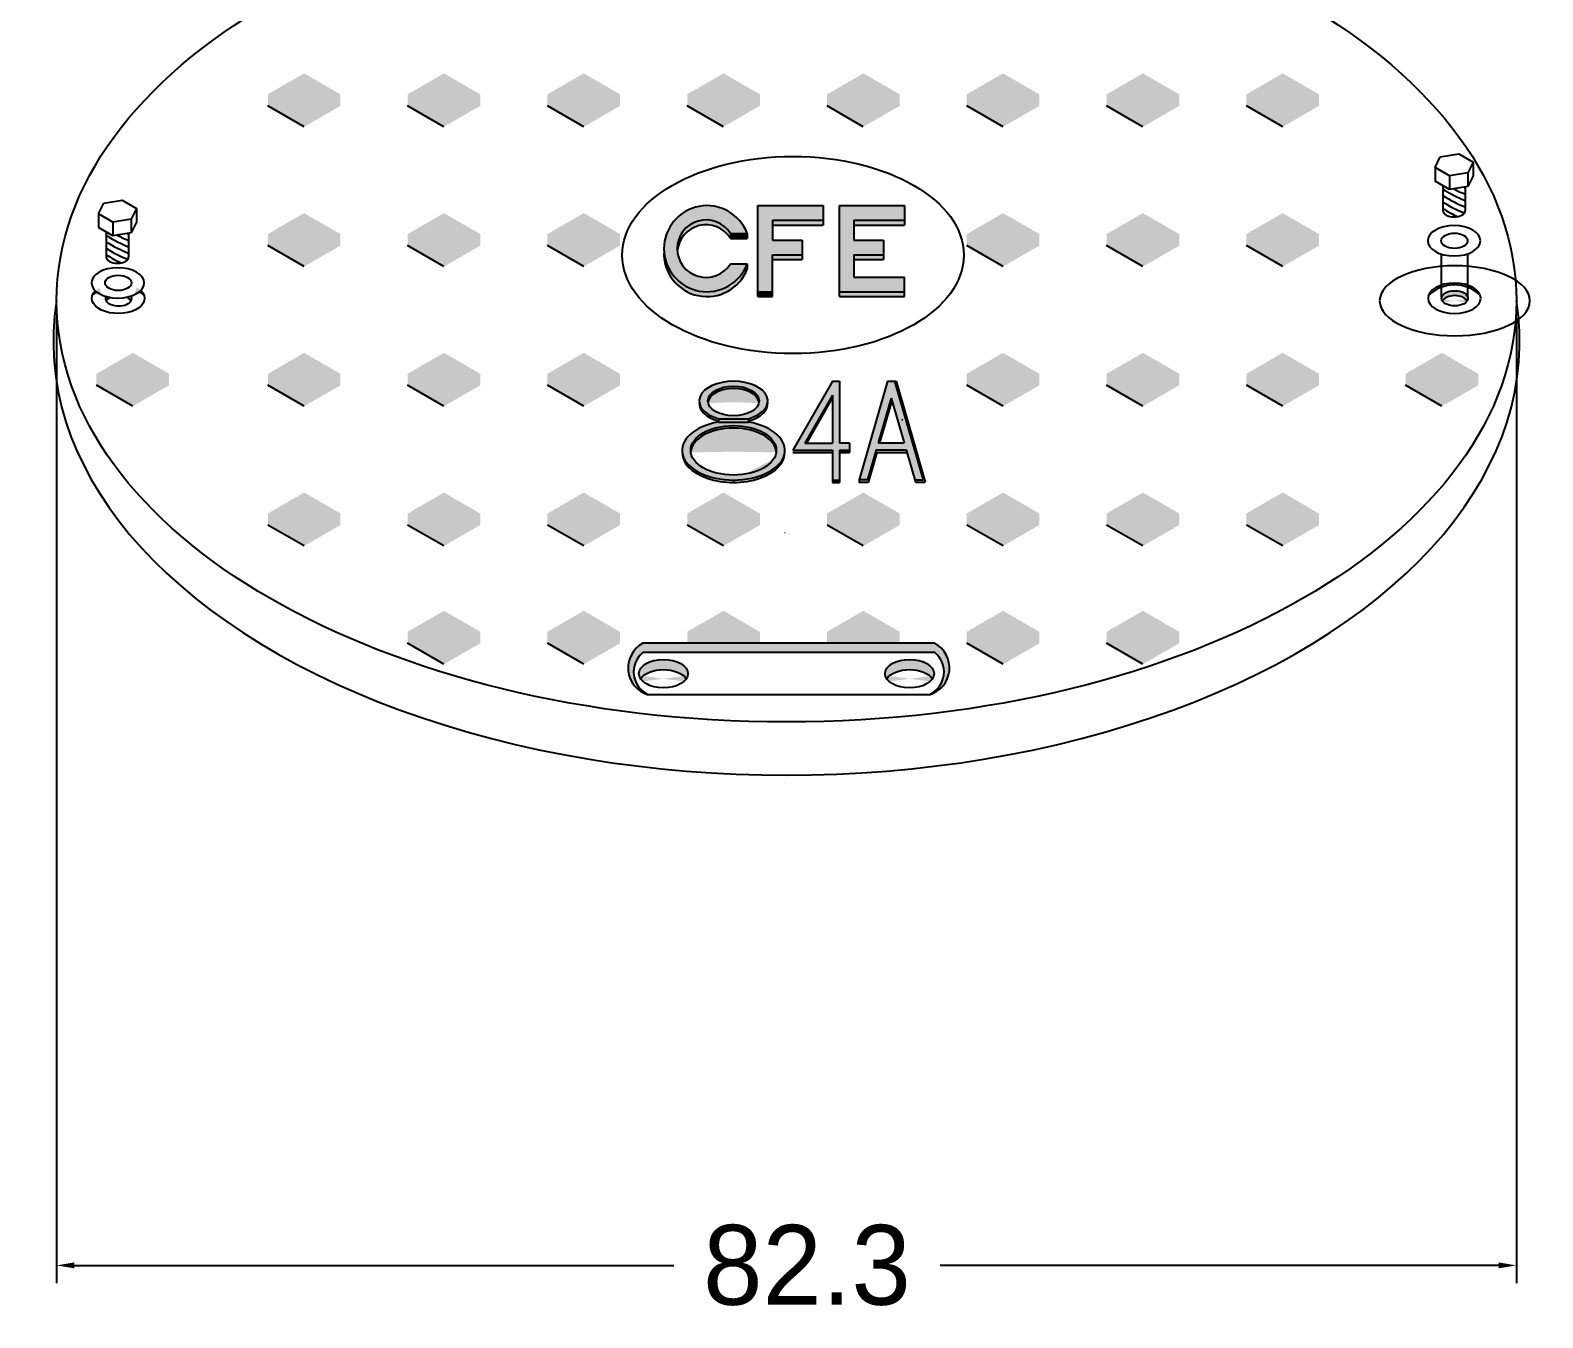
# Model space of a CAD drawing. Header units: centimetres. Extents: x 899 to 15869, y -2964 to 7534.
# Drawn here: x 13670 to 13840.5, y 5738.3 to 5883.6 of the extents above; entities that cross this region are included whole.
import ezdxf

# ---------------------------------------------------------------- set-up
doc = ezdxf.new("R2010")
doc.units = ezdxf.units.CM
doc.header["$LTSCALE"] = 10
doc.header["$MEASUREMENT"] = 0
doc.layers.get('0').update_dxf_attribs({"linetype": 'CONTINUOUS'})
doc.layers.get('DEFPOINTS').update_dxf_attribs({"color": 2, "linetype": 'CONTINUOUS'})
for name, color, linetype in [('DIM', 7, 'CONTINUOUS'), ('HERRAJE', 13, 'CONTINUOUS'), ('TAPA', 120, 'CONTINUOUS')]:
    doc.layers.add(name, color=color, linetype=linetype)
doc.styles.get("Standard").update_dxf_attribs({"font": ''})
doc.styles.get('Standard').set_extended_font_data('Zurich Ex BT')
doc.dimstyles.get("Standard").update_dxf_attribs({"dimtxt": 9, "dimasz": 2, "dimexe": 2, "dimexo": 2, "dimgap": 0.09, "dimtad": 0, "dimtih": 1, "dimtoh": 1, "dimzin": 0, "dimdsep": 46, "dimtxsty": 'Standard', "dimcen": 0.09, "dimadec": 0, "dimazin": 0, "dimtfac": 1, "dimtofl": 0, "dimtmove": 0, "dimatfit": 3, "dimfxl": 0, "dimtolj": 1, "dimtzin": 0, "dimarcsym": 0})

# ---------------------------------------------------------------- blocks, each defined once
blk = doc.blocks.new('*D94')
at = {"layer": 'DEFPOINTS', "color": 0}
for p in [(13672.94506644744, 5853.030921263333), (13837.54506644744, 5853.030921263333), (13837.54506644744, 5744.205010548195)]:
    blk.add_point(p, dxfattribs=at)
at = {"layer": 'DIM', "color": 0, "lineweight": -2}
for p, q in [((13672.94506644744, 5851.030921263333), (13672.94506644744, 5742.205010548195)), ((13837.54506644744, 5851.030921263333), (13837.54506644744, 5742.205010548195)), ((13674.94506644744, 5744.205010548195), (13742.53195036705, 5744.205010548195)), ((13835.54506644744, 5744.205010548195), (13772.57974697722, 5744.205010548195))]:
    blk.add_line(p, q, dxfattribs=at)
at = {"layer": 'DIM', "color": 0}
for points in [[(13674.94506644744, 5744.538343881528), (13674.94506644744, 5743.871677214862), (13672.94506644744, 5744.205010548195)], [(13835.54506644744, 5744.538343881528), (13835.54506644744, 5743.871677214862), (13837.54506644744, 5744.205010548195)]]:
    blk.add_solid(points, dxfattribs=at)
at = {"layer": 'DIM', "color": 0, "insert": (13757.55584867214, 5744.205010548195), "char_height": 9, "attachment_point": 5}
blk.add_mtext('\\A1;82.3', dxfattribs=at)

msp = doc.modelspace()

# ---------------------------------------------------------------- hatches: boundary and pattern name
for color, points in [(254, [(13681.52461361574, 5847.159757365447), (13677.42926610753, 5844.795307379158), (13681.52461361574, 5842.430857392867), (13685.61996112395, 5844.795307379158)]), (254, [(13829.1467197555, 5847.159757365447), (13825.05137224728, 5844.795307379158), (13829.1467197555, 5842.430857392867), (13833.2420672637, 5844.795307379158)]), (251, [(13685.61996112395, 5843.496473189371), (13685.61996112395, 5844.795307379158), (13681.52461361574, 5842.430857392867), (13677.42926610753, 5844.795307379158), (13677.42926610753, 5843.496473189371), (13681.52461361574, 5841.132023203081)]), (251, [(13833.2420672637, 5843.496473189371), (13833.2420672637, 5844.795307379158), (13829.1467197555, 5842.430857392867), (13825.05137224728, 5844.795307379158), (13825.05137224728, 5843.496473189371), (13829.1467197555, 5841.132023203081)])]:
    msp.add_hatch(color=color).paths.add_polyline_path(points)
at = {"layer": 'HERRAJE'}
h = msp.add_hatch(color=256, dxfattribs=at)
edge = h.paths.add_edge_path()
edge.add_ellipse((13679.84451378657, 5855.049023783818), major_axis=(2.974698795180723, 0), ratio=0.5761924189114402, start_angle=211.2749822604524, end_angle=215.9546813826584, ccw=False)
edge.add_ellipse((13679.88699505518, 5853.310999834252), major_axis=(2.974698795180723, 0), ratio=0.5761924189114402, start_angle=-209.661243694615, end_angle=-191.8852201200423)
edge.add_arc((13679.88699505519, 5850.593361509578), 4.231114054015647, 125.39070841138701, 133.4705282560211, ccw=False)
edge = h.paths.add_edge_path()
edge.add_ellipse((13679.88699505518, 5853.310999834252), major_axis=(2.974698795180723, 0), ratio=0.5761924189114402, start_angle=11.88522012015077, end_angle=31.27498226044422)
edge.add_ellipse((13679.84451378657, 5855.049023783818), major_axis=(2.974698795180723, 0), ratio=0.5761924189114402, start_angle=325.3554482206719, end_angle=330.338756305376, ccw=False)
edge.add_arc((13679.88699505518, 5850.593361509572), 4.231114054015483, 46.52947174416403, 55.36420030617029, ccw=False)
edge = h.paths.add_edge_path()
edge.add_ellipse((13830.60410259202, 5852.750842692414), major_axis=(-1.487349397590361, 0), ratio=0.5773502691896345, start_angle=199.0357227933354, end_angle=340.96427720666463, ccw=False)
edge.add_ellipse((13830.60410259202, 5853.310999834252), major_axis=(-1.487349397590361, 0), ratio=0.5773502691896345, start_angle=160.964277206664, end_angle=379.035722793336)
edge = h.paths.add_edge_path()
edge.add_line((13829.11675319443, 5854.569220907199), (13829.11675319443, 5854.808431228956))
edge.add_ellipse((13830.56411914277, 5853.310999834252), major_axis=(2.974698795180723, 0), ratio=0.5761924189114402, start_angle=119.1146529040448, end_angle=168.1147798798491)
edge.add_arc((13830.56411914277, 5850.593361509571), 4.231114054015589, 110.003454448365, 133.4705282558354, ccw=False)
edge = h.paths.add_edge_path()
edge.add_line((13832.09145198961, 5854.539192285596), (13832.09145198961, 5854.781824779351))
edge.add_ellipse((13830.56411914277, 5853.310999834252), major_axis=(2.974698795180723, 0), ratio=0.5761924189114402, start_angle=59.10668218790732, end_angle=119.1146529040448)
edge.add_line((13829.11675319443, 5854.808431228956), (13829.11675319443, 5854.569220907199))
edge.add_arc((13830.56411914277, 5850.593361509571), 4.231114054015588, 68.83982013977487, 110.00345444836461, ccw=False)
edge = h.paths.add_edge_path()
edge.add_ellipse((13830.56411914277, 5853.310999834252), major_axis=(2.974698795180723, 0), ratio=0.5761924189114402, start_angle=11.88522012015301, end_angle=59.10668218790732)
edge.add_line((13832.09145198961, 5854.781824779351), (13832.09145198961, 5854.539192285596))
edge.add_arc((13830.56411914277, 5850.593361509571), 4.231114054015589, 46.52947174416681, 68.83982013977612, ccw=False)
h = msp.add_hatch(color=256, dxfattribs=at)
edge = h.paths.add_edge_path()
edge.add_ellipse((13679.84451378657, 5855.049023783818), major_axis=(2.974698795180723, 0), ratio=0.5761924189114402, start_angle=242.83016333232268, end_angle=252.9813157308742, ccw=False)
edge.add_ellipse((13679.92697850444, 5853.310999834252), major_axis=(-1.487349397590361, 0), ratio=0.5773502691896345, start_angle=345.6277144453584, end_angle=379.035722793339)
edge.add_ellipse((13679.92697850444, 5852.750842692414), major_axis=(-1.487349397590361, 0), ratio=0.5773502691896345, start_angle=309.85233253717655, end_angle=340.96427720666463, ccw=False)
edge = h.paths.add_edge_path()
edge.add_ellipse((13679.92697850444, 5853.310999834252), major_axis=(-1.487349397590361, 0), ratio=0.5773502691896345, start_angle=520.9642772066559, end_angle=557.4997252862372)
edge.add_ellipse((13679.84451378657, 5855.049023783818), major_axis=(2.974698795180723, 0), ratio=0.5761924189114402, start_angle=289.3903306923233, end_angle=300.3035578141799, ccw=False)
edge.add_ellipse((13679.92697850444, 5852.750842692414), major_axis=(-1.487349397590361, 0), ratio=0.5773502691896345, start_angle=199.0357227933354, end_angle=232.5145590086448, ccw=False)
h = msp.add_hatch(color=256, dxfattribs=at)
h.paths.add_polyline_path([(13771.95819951532, 5813.343464863212, -0.5593674326243051), (13771.35729975269, 5808.592557793617, 0.6744790471970606), (13771.95819951532, 5814.388354831141), (13739.05124719055, 5814.388354831141, 0.674479047197585), (13739.65214695318, 5808.592557793616, -0.5593674326247162), (13739.05124719055, 5813.343464863212)])
edge = h.paths.add_edge_path(flags=17)
edge.add_ellipse((13741.3631387366, 5809.817849929623), major_axis=(2.769059356796541, -6.782239355899825e-16), ratio=0.5773502691897137, start_angle=21.122008512408172, end_angle=158.8779914875918, ccw=False)
edge.add_ellipse((13741.3631387366, 5810.970061852806), major_axis=(2.769059356796541, -6.782239355899825e-16), ratio=0.5773502691897137, start_angle=338.8779914872894, end_angle=561.1220085127106)
edge = h.paths.add_edge_path(flags=17)
edge.add_ellipse((13769.12699415828, 5809.817849929623), major_axis=(2.769059356796541, -6.782239355899825e-16), ratio=0.5773502691897137, start_angle=21.122008512408172, end_angle=158.8779914875918, ccw=False)
edge.add_ellipse((13769.12699415828, 5810.970061852806), major_axis=(2.769059356796541, -6.782239355899825e-16), ratio=0.5773502691897137, start_angle=338.8779914872894, end_angle=561.1220085127106)
at = {"layer": 'TAPA'}
for color, points in [(254, [(13700.85557365015, 5878.685757182642), (13696.76022614194, 5876.321307196353), (13700.85557365015, 5873.956857210062), (13704.95092115836, 5876.321307196353)]), (254, [(13716.61857355875, 5878.685757182642), (13712.52322605054, 5876.321307196353), (13716.61857355874, 5873.956857210062), (13720.71392106696, 5876.321307196353)]), (254, [(13732.38157346735, 5878.685757182642), (13728.28622595914, 5876.321307196353), (13732.38157346735, 5873.956857210062), (13736.47692097556, 5876.321307196353)]), (254, [(13748.14457337594, 5878.685757182642), (13744.04922586774, 5876.321307196353), (13748.14457337594, 5873.956857210062), (13752.23992088415, 5876.321307196353)]), (254, [(13763.90757328455, 5878.685757182642), (13759.81222577633, 5876.321307196353), (13763.90757328455, 5873.956857210062), (13768.00292079275, 5876.321307196353)]), (254, [(13779.67057319314, 5878.685757182642), (13775.57522568493, 5876.321307196353), (13779.67057319314, 5873.956857210062), (13783.76592070134, 5876.321307196353)]), (254, [(13795.43357310174, 5878.685757182642), (13791.33822559352, 5876.321307196353), (13795.43357310174, 5873.956857210062), (13799.52892060995, 5876.321307196353)]), (254, [(13811.19657301033, 5878.685757182642), (13807.10122550213, 5876.321307196353), (13811.19657301033, 5873.956857210062), (13815.29192051854, 5876.321307196353)]), (251, [(13704.95092115836, 5875.022473006567), (13704.95092115836, 5876.321307196353), (13700.85557365015, 5873.956857210063), (13696.76022614194, 5876.321307196353), (13696.76022614194, 5875.022473006567), (13700.85557365015, 5872.658023020277)]), (251, [(13720.71392106696, 5875.022473006567), (13720.71392106696, 5876.321307196353), (13716.61857355874, 5873.956857210063), (13712.52322605054, 5876.321307196353), (13712.52322605054, 5875.022473006567), (13716.61857355874, 5872.658023020277)]), (251, [(13736.47692097556, 5875.022473006567), (13736.47692097556, 5876.321307196353), (13732.38157346735, 5873.956857210063), (13728.28622595914, 5876.321307196353), (13728.28622595914, 5875.022473006567), (13732.38157346735, 5872.658023020277)]), (251, [(13752.23992088415, 5875.022473006567), (13752.23992088415, 5876.321307196353), (13748.14457337594, 5873.956857210063), (13744.04922586774, 5876.321307196353), (13744.04922586774, 5875.022473006567), (13748.14457337594, 5872.658023020277)]), (251, [(13768.00292079275, 5875.022473006567), (13768.00292079275, 5876.321307196353), (13763.90757328455, 5873.956857210063), (13759.81222577633, 5876.321307196353), (13759.81222577633, 5875.022473006567), (13763.90757328454, 5872.658023020277)]), (251, [(13783.76592070135, 5875.022473006567), (13783.76592070135, 5876.321307196353), (13779.67057319314, 5873.956857210063), (13775.57522568493, 5876.321307196353), (13775.57522568493, 5875.022473006567), (13779.67057319314, 5872.658023020277)]), (251, [(13799.52892060995, 5875.022473006567), (13799.52892060995, 5876.321307196353), (13795.43357310174, 5873.956857210063), (13791.33822559353, 5876.321307196353), (13791.33822559353, 5875.022473006567), (13795.43357310174, 5872.658023020277)]), (251, [(13815.29192051854, 5875.022473006567), (13815.29192051854, 5876.321307196353), (13811.19657301033, 5873.956857210063), (13807.10122550213, 5876.321307196353), (13807.10122550213, 5875.022473006567), (13811.19657301033, 5872.658023020277)]), (254, [(13757.00764746972, 5859.314183320597), (13757.00764746972, 5859.865888317399), (13753.67511303249, 5859.865888317398), (13753.67511303249, 5861.567371642715), (13753.67511303249, 5862.119076639516), (13759.37429313418, 5862.119076639516), (13759.37429313418, 5863.211452533182), (13759.37429313418, 5863.763157529982), (13752.03103214202, 5863.763157529982), (13752.03103214202, 5854.054575733145), (13753.67511303249, 5854.054575733144), (13753.67511303249, 5857.670102430131), (13753.67511303249, 5858.221807426931), (13757.00764746972, 5858.221807426931)]), (254, [(13762.85182501272, 5862.119076639516), (13768.55100511441, 5862.119076639516), (13768.55100511441, 5863.211452533182), (13768.55100511442, 5863.763157529982), (13761.20774412225, 5863.763157529982), (13761.20774412225, 5854.054575733145), (13768.55100511441, 5854.054575733146), (13768.55100511441, 5855.146951626811), (13768.55100511442, 5855.698656623611), (13762.85182501272, 5855.698656623612), (13762.85182501272, 5857.670102430131), (13762.85182501272, 5858.221807426931), (13766.18435944995, 5858.221807426931), (13766.18435944995, 5859.314183320597), (13766.18435944995, 5859.865888317398), (13762.85182501272, 5859.865888317398), (13762.85182501272, 5861.567371642715)]), (254, [(13700.85557365015, 5862.922757274045), (13696.76022614194, 5860.558307287755), (13700.85557365015, 5858.193857301465), (13704.95092115836, 5860.558307287755)]), (254, [(13716.61857355875, 5862.922757274045), (13712.52322605054, 5860.558307287755), (13716.61857355874, 5858.193857301465), (13720.71392106696, 5860.558307287755)]), (254, [(13732.38157346735, 5862.922757274045), (13728.28622595914, 5860.558307287755), (13732.38157346735, 5858.193857301465), (13736.47692097556, 5860.558307287755)]), (251, [(13759.37429313418, 5862.119076639516), (13753.67511303249, 5862.119076639516), (13753.67511303249, 5861.567371642715), (13759.37429313418, 5861.567371642715)]), (251, [(13768.55100511441, 5862.119076639516), (13762.85182501272, 5862.119076639516), (13762.85182501272, 5861.567371642715), (13768.55100511441, 5861.567371642715)]), (254, [(13779.67057319314, 5862.922757274045), (13775.57522568493, 5860.558307287755), (13779.67057319314, 5858.193857301465), (13783.76592070134, 5860.558307287755)]), (254, [(13795.43357310174, 5862.922757274045), (13791.33822559352, 5860.558307287755), (13795.43357310174, 5858.193857301465), (13799.52892060995, 5860.558307287755)]), (254, [(13811.19657301033, 5862.922757274045), (13807.10122550213, 5860.558307287755), (13811.19657301033, 5858.193857301465), (13815.29192051854, 5860.558307287755)]), (251, [(13704.95092115836, 5859.259473097969), (13704.95092115836, 5860.558307287755), (13700.85557365015, 5858.193857301465), (13696.76022614194, 5860.558307287755), (13696.76022614194, 5859.259473097969), (13700.85557365015, 5856.89502311168)]), (251, [(13720.71392106696, 5859.259473097969), (13720.71392106696, 5860.558307287755), (13716.61857355874, 5858.193857301465), (13712.52322605054, 5860.558307287755), (13712.52322605054, 5859.259473097969), (13716.61857355874, 5856.89502311168)]), (251, [(13736.47692097556, 5859.259473097969), (13736.47692097556, 5860.558307287755), (13732.38157346735, 5858.193857301465), (13728.28622595914, 5860.558307287755), (13728.28622595914, 5859.259473097969), (13732.38157346735, 5856.89502311168)]), (251, [(13750.82187643511, 5860.075666525556), (13750.82187643511, 5860.627371522356), (13748.91339005416, 5860.627371522356), (13748.91339005416, 5860.075666525556)]), (251, [(13783.76592070135, 5859.259473097969), (13783.76592070135, 5860.558307287755), (13779.67057319314, 5858.193857301465), (13775.57522568493, 5860.558307287755), (13775.57522568493, 5859.259473097969), (13779.67057319314, 5856.89502311168)]), (251, [(13799.52892060995, 5859.259473097969), (13799.52892060995, 5860.558307287755), (13795.43357310174, 5858.193857301465), (13791.33822559353, 5860.558307287755), (13791.33822559353, 5859.259473097969), (13795.43357310174, 5856.89502311168)]), (251, [(13815.29192051854, 5859.259473097969), (13815.29192051854, 5860.558307287755), (13811.19657301033, 5858.193857301465), (13807.10122550213, 5860.558307287755), (13807.10122550213, 5859.259473097969), (13811.19657301033, 5856.89502311168)]), (251, [(13757.00764746972, 5858.221807426931), (13753.67511303249, 5858.221807426932), (13753.67511303249, 5857.670102430131), (13757.00764746972, 5857.670102430131)]), (251, [(13766.18435944995, 5858.221807426931), (13762.85182501272, 5858.221807426931), (13762.85182501272, 5857.67010243013), (13766.18435944995, 5857.67010243013)]), (251, [(13753.67511303249, 5854.054575733145), (13752.03103214202, 5854.054575733145), (13752.03103214202, 5853.502870736344), (13753.67511303249, 5853.502870736344)]), (251, [(13768.55100511441, 5854.054575733145), (13761.20774412225, 5854.054575733145), (13761.20774412225, 5853.502870736344), (13768.55100511441, 5853.502870736344)]), (254, [(13700.85557365015, 5847.159757365447), (13696.76022614194, 5844.795307379158), (13700.85557365015, 5842.430857392867), (13704.95092115836, 5844.795307379158)]), (254, [(13716.61857355875, 5847.159757365447), (13712.52322605054, 5844.795307379158), (13716.61857355874, 5842.430857392867), (13720.71392106696, 5844.795307379158)]), (254, [(13732.38157346735, 5847.159757365447), (13728.28622595914, 5844.795307379158), (13732.38157346735, 5842.430857392867), (13736.47692097556, 5844.795307379158)]), (254, [(13779.67057319314, 5847.159757365447), (13775.57522568493, 5844.795307379158), (13779.67057319314, 5842.430857392867), (13783.76592070134, 5844.795307379158)]), (254, [(13795.43357310174, 5847.159757365447), (13791.33822559352, 5844.795307379158), (13795.43357310174, 5842.430857392867), (13799.52892060995, 5844.795307379158)]), (254, [(13811.19657301033, 5847.159757365447), (13807.10122550213, 5844.795307379158), (13811.19657301033, 5842.430857392867), (13815.29192051854, 5844.795307379158)]), (251, [(13704.95092115836, 5843.496473189371), (13704.95092115836, 5844.795307379158), (13700.85557365015, 5842.430857392867), (13696.76022614194, 5844.795307379158), (13696.76022614194, 5843.496473189371), (13700.85557365015, 5841.132023203081)]), (251, [(13720.71392106696, 5843.496473189371), (13720.71392106696, 5844.795307379158), (13716.61857355874, 5842.430857392867), (13712.52322605054, 5844.795307379158), (13712.52322605054, 5843.496473189371), (13716.61857355874, 5841.132023203081)]), (251, [(13736.47692097556, 5843.496473189371), (13736.47692097556, 5844.795307379158), (13732.38157346735, 5842.430857392867), (13728.28622595914, 5844.795307379158), (13728.28622595914, 5843.496473189371), (13732.38157346735, 5841.132023203081)]), (251, [(13783.76592070135, 5843.496473189371), (13783.76592070135, 5844.795307379158), (13779.67057319314, 5842.430857392867), (13775.57522568493, 5844.795307379158), (13775.57522568493, 5843.496473189371), (13779.67057319314, 5841.132023203081)]), (251, [(13799.52892060995, 5843.496473189371), (13799.52892060995, 5844.795307379158), (13795.43357310174, 5842.430857392867), (13791.33822559353, 5844.795307379158), (13791.33822559353, 5843.496473189371), (13795.43357310174, 5841.132023203081)]), (251, [(13815.29192051854, 5843.496473189371), (13815.29192051854, 5844.795307379158), (13811.19657301033, 5842.430857392867), (13807.10122550213, 5844.795307379158), (13807.10122550213, 5843.496473189371), (13811.19657301033, 5841.132023203081)]), (251, [(13760.44363280131, 5842.106229711658), (13760.44363280131, 5842.382082210057), (13758.84383202076, 5839.611145976141), (13758.96327965641, 5839.542182851541)]), (254, [(13750.97253805514, 5839.351790401347), (13750.97253805514, 5839.728991644354), (13747.5629391865, 5839.728991644354), (13747.5629391865, 5839.351790401347)]), (251, [(13758.96327965641, 5839.542182851541), (13758.84383202076, 5839.611145976141), (13757.3236629973, 5836.978135991425), (13757.48292651151, 5836.978135991425)]), (251, [(13760.44363280131, 5836.189985995996), (13755.95854716123, 5836.189985995996), (13755.95854716123, 5835.914133497595), (13760.44363280131, 5835.914133497595)]), (251, [(13761.23178279674, 5836.189985995995), (13761.23178279674, 5835.914133497595), (13762.34652830034, 5835.914133497595), (13762.34652830034, 5836.189985995995)]), (254, [(13700.85557365015, 5831.396757456849), (13696.76022614194, 5829.032307470559), (13700.85557365015, 5826.66785748427), (13704.95092115836, 5829.032307470559)]), (254, [(13716.61857355875, 5831.396757456849), (13712.52322605054, 5829.032307470559), (13716.61857355874, 5826.66785748427), (13720.71392106696, 5829.032307470559)]), (254, [(13732.38157346735, 5831.396757456849), (13728.28622595914, 5829.032307470559), (13732.38157346735, 5826.66785748427), (13736.47692097556, 5829.032307470559)]), (254, [(13748.14457337594, 5831.396757456849), (13744.04922586774, 5829.032307470559), (13748.14457337594, 5826.66785748427), (13752.23992088415, 5829.032307470559)]), (254, [(13763.90757328455, 5831.396757456849), (13759.81222577633, 5829.032307470559), (13763.90757328455, 5826.66785748427), (13768.00292079275, 5829.032307470559)]), (251, [(13761.23178279674, 5832.812258073705), (13760.44363280131, 5832.812258073705), (13760.44363280131, 5832.536405575305), (13761.23178279674, 5832.536405575305)]), (254, [(13779.67057319314, 5831.396757456849), (13775.57522568493, 5829.032307470559), (13779.67057319314, 5826.66785748427), (13783.76592070134, 5829.032307470559)]), (254, [(13795.43357310174, 5831.396757456849), (13791.33822559352, 5829.032307470559), (13795.43357310174, 5826.66785748427), (13799.52892060995, 5829.032307470559)]), (254, [(13811.19657301033, 5831.396757456849), (13807.10122550213, 5829.032307470559), (13811.19657301033, 5826.66785748427), (13815.29192051854, 5829.032307470559)]), (251, [(13704.95092115836, 5827.733473280773), (13704.95092115836, 5829.032307470559), (13700.85557365015, 5826.66785748427), (13696.76022614194, 5829.032307470559), (13696.76022614194, 5827.733473280773), (13700.85557365015, 5825.369023294484)]), (251, [(13720.71392106696, 5827.733473280773), (13720.71392106696, 5829.032307470559), (13716.61857355874, 5826.66785748427), (13712.52322605054, 5829.032307470559), (13712.52322605054, 5827.733473280773), (13716.61857355874, 5825.369023294484)]), (251, [(13736.47692097556, 5827.733473280773), (13736.47692097556, 5829.032307470559), (13732.38157346735, 5826.66785748427), (13728.28622595914, 5829.032307470559), (13728.28622595914, 5827.733473280773), (13732.38157346735, 5825.369023294484)]), (251, [(13752.23992088415, 5827.733473280773), (13752.23992088415, 5829.032307470559), (13748.14457337594, 5826.66785748427), (13744.04922586774, 5829.032307470559), (13744.04922586774, 5827.733473280773), (13748.14457337594, 5825.369023294484)]), (251, [(13768.00292079275, 5827.733473280773), (13768.00292079275, 5829.032307470559), (13763.90757328455, 5826.66785748427), (13759.81222577633, 5829.032307470559), (13759.81222577633, 5827.733473280773), (13763.90757328454, 5825.369023294484)]), (251, [(13783.76592070135, 5827.733473280773), (13783.76592070135, 5829.032307470559), (13779.67057319314, 5826.66785748427), (13775.57522568493, 5829.032307470559), (13775.57522568493, 5827.733473280773), (13779.67057319314, 5825.369023294484)]), (251, [(13799.52892060995, 5827.733473280773), (13799.52892060995, 5829.032307470559), (13795.43357310174, 5826.66785748427), (13791.33822559353, 5829.032307470559), (13791.33822559353, 5827.733473280773), (13795.43357310174, 5825.369023294484)]), (251, [(13815.29192051854, 5827.733473280773), (13815.29192051854, 5829.032307470559), (13811.19657301033, 5826.66785748427), (13807.10122550213, 5829.032307470559), (13807.10122550213, 5827.733473280773), (13811.19657301033, 5825.369023294484)]), (254, [(13716.61857355875, 5818.055045826487), (13712.52322605054, 5815.690595840198), (13716.61857355874, 5813.326145853907), (13720.71392106696, 5815.690595840198)]), (254, [(13732.38157346735, 5818.055045826487), (13728.28622595914, 5815.690595840198), (13732.38157346735, 5813.326145853907), (13736.47692097556, 5815.690595840198)]), (254, [(13746.30477345912, 5814.388354831141), (13749.98437329276, 5814.388354831141), (13752.23992088415, 5815.690595840198), (13748.14457337594, 5818.055045826487), (13744.04922586774, 5815.690595840198)]), (254, [(13762.06777336772, 5814.388354831141), (13765.74737320136, 5814.388354831141), (13768.00292079275, 5815.690595840198), (13763.90757328455, 5818.055045826487), (13759.81222577633, 5815.690595840198)]), (254, [(13779.67057319314, 5818.055045826487), (13775.57522568493, 5815.690595840198), (13779.67057319314, 5813.326145853907), (13783.76592070134, 5815.690595840198)]), (254, [(13795.43357310174, 5818.055045826487), (13791.33822559352, 5815.690595840198), (13795.43357310174, 5813.326145853907), (13799.52892060995, 5815.690595840198)]), (251, [(13720.71392106696, 5814.391761650411), (13720.71392106696, 5815.690595840198), (13716.61857355874, 5813.326145853908), (13712.52322605054, 5815.690595840198), (13712.52322605054, 5814.391761650411), (13716.61857355874, 5812.027311664122)]), (251, [(13736.47692097556, 5814.391761650411), (13736.47692097556, 5815.690595840198), (13732.38157346735, 5813.326145853908), (13728.28622595914, 5815.690595840198), (13728.28622595914, 5814.391761650411), (13732.38157346735, 5812.027311664122)]), (251, [(13783.76592070135, 5814.391761650411), (13783.76592070135, 5815.690595840198), (13779.67057319314, 5813.326145853908), (13775.57522568493, 5815.690595840198), (13775.57522568493, 5814.391761650411), (13779.67057319314, 5812.027311664122)]), (251, [(13799.52892060995, 5814.391761650411), (13799.52892060995, 5815.690595840198), (13795.43357310174, 5813.326145853908), (13791.33822559353, 5815.690595840198), (13791.33822559353, 5814.391761650411), (13795.43357310174, 5812.027311664122)])]:
    msp.add_hatch(color=color, dxfattribs=at).paths.add_polyline_path(points)
h = msp.add_hatch(color=254, dxfattribs=at)
edge = h.paths.add_edge_path()
edge.add_ellipse((13746.28087217552, 5858.909615066409), major_axis=(3.43303123547851, 3.43303123547851), ratio=1, start_angle=498.2571724141297, end_angle=654.2795335715167)
edge.add_line((13750.82187643511, 5857.191858610461), (13748.91339005416, 5857.19185861046))
edge.add_ellipse((13746.16032143171, 5858.909615066409), major_axis=(2.294566852574675, 2.294566852574675), ratio=1, start_angle=499.8765007621529, end_angle=643.0382089889188, ccw=False)
edge.add_ellipse((13746.16032143171, 5858.909615066409), major_axis=(2.294566852574675, 2.294566852574675), ratio=1, start_angle=346.9617910110813, end_angle=499.8765007621529, ccw=False)
edge.add_line((13748.91339005416, 5860.627371522356), (13750.8218764351, 5860.627371522356))
edge.add_ellipse((13746.28087217552, 5858.909615066409), major_axis=(3.43303123547851, 3.43303123547851), ratio=1, start_angle=335.7204664284832, end_angle=498.2571724141297)
h = msp.add_hatch(color=252, dxfattribs=at)
edge = h.paths.add_edge_path()
edge.add_ellipse((13746.16032143171, 5858.909615066409), major_axis=(2.294566852574675, 2.294566852574675), ratio=1, start_angle=346.9617910110813, end_angle=499.8765007621528)
edge.add_ellipse((13746.16032143171, 5858.357910069608), major_axis=(2.294566852574675, 2.294566852574675), ratio=1, start_angle=346.9617910110813, end_angle=490.12349923052034, ccw=False)
edge.add_line((13748.91339005416, 5860.075666525555), (13748.91339005416, 5860.627371522357))
h = msp.add_hatch(color=251, dxfattribs=at)
edge = h.paths.add_edge_path()
edge.add_ellipse((13746.28087217552, 5858.357910069608), major_axis=(3.43303123547851, 3.43303123547851), ratio=1, start_angle=491.7428275885457, end_angle=654.2795335715167)
edge.add_line((13750.82187643511, 5856.64015361366), (13750.82187643511, 5857.191858610462))
edge.add_ellipse((13746.28087217552, 5858.909615066409), major_axis=(3.43303123547851, 3.43303123547851), ratio=1, start_angle=498.2571724141298, end_angle=654.2795335715167, ccw=False)
h = msp.add_hatch(color=254, dxfattribs=at)
edge = h.paths.add_edge_path()
edge.add_ellipse((13749.26773862082, 5841.729157375476), major_axis=(-3.861130659160219, 0), ratio=0.5773502691896101, start_angle=116.2014495886171, end_angle=423.798550411383)
edge.add_line((13747.5629391865, 5839.728991644354), (13750.97253805514, 5839.728991644354))
edge = h.paths.add_edge_path(flags=16)
edge.add_ellipse((13749.26773862082, 5841.729157375476), major_axis=(-2.895847994370164, 0), ratio=0.5773502691896345, start_angle=0, end_angle=360)
h = msp.add_hatch(color=251, dxfattribs=at)
edge = h.paths.add_edge_path()
edge.add_ellipse((13749.26773862082, 5841.729157375476), major_axis=(-2.895847994370164, 0), ratio=0.5773502691896345, start_angle=175.267961595896, end_angle=364.732038404104)
edge.add_ellipse((13749.26773862082, 5841.453304877075), major_axis=(-2.895847994370164, 0), ratio=0.5773502691896345, start_angle=184.732038406724, end_angle=355.267961593276, ccw=False)
h = msp.add_hatch(color=254, dxfattribs=at)
h.paths.add_polyline_path([(13761.23178279674, 5843.682529702517), (13761.23178279674, 5843.958382200917), (13760.44363280131, 5843.958382200917), (13755.95854716123, 5836.189985995996), (13760.44363280131, 5836.189985995995), (13760.44363280131, 5832.812258073705), (13761.23178279674, 5832.812258073705), (13761.23178279674, 5835.914133497595), (13761.23178279674, 5836.189985995996), (13762.34652830034, 5836.189985995996), (13762.34652830034, 5836.702283493025), (13762.34652830034, 5836.978135991425), (13761.23178279674, 5836.978135991425)])
h.paths.add_polyline_path([(13760.44363280131, 5836.978135991425), (13757.3236629973, 5836.978135991425), (13760.44363280131, 5842.382082210059)], flags=17)
h = msp.add_hatch(color=254, dxfattribs=at)
h.paths.add_polyline_path([(13767.43183393705, 5843.958382200917), (13766.64524787623, 5843.958382200917), (13763.43402372994, 5832.834375449175), (13764.37938252155, 5832.834375449175), (13765.35251374993, 5836.205400909171), (13768.72456806334, 5836.205400909171), (13769.69769929173, 5832.834375449175), (13770.64305808334, 5832.834375449175)])
h.paths.add_polyline_path([(13767.03854090664, 5842.045970305873), (13768.49750022637, 5836.991986969982), (13765.57958158692, 5836.991986969982)], flags=16)
h = msp.add_hatch(color=251, dxfattribs=at)
h.paths.add_polyline_path([(13767.59727172557, 5843.958382200917), (13767.43183393705, 5843.958382200917), (13770.64305808334, 5832.834375449175), (13769.69769929173, 5832.834375449175), (13769.77717303467, 5832.559070327891), (13770.88796961482, 5832.559070327891)])
h.paths.add_polyline_path([(13767.12125980091, 5841.759423650647), (13767.03854090664, 5842.045970305873), (13765.57958158692, 5836.991986969982), (13765.74501937544, 5836.991986969982)])
h.paths.add_polyline_path([(13765.35251374993, 5836.20540090917), (13764.37938252155, 5832.834375449175), (13763.43402372994, 5832.834375449175), (13763.43402372994, 5832.538382200917), (13764.4593744193, 5832.538382200917), (13765.43847779552, 5835.930095787886), (13768.80404180628, 5835.930095787886), (13768.72456806334, 5836.205400909171)])
h = msp.add_hatch(color=251, dxfattribs=at)
edge = h.paths.add_edge_path()
edge.add_ellipse((13749.26773862082, 5841.729157375476), major_axis=(-3.861130659160219, 0), ratio=0.5773502691896101, start_angle=363.54726089588917, end_angle=423.7985504113829, ccw=False)
edge.add_ellipse((13749.26773862082, 5841.453304877075), major_axis=(-3.861130659160219, 0), ratio=0.5773502691896101, start_angle=356.4527385596224, end_angle=423.798550411383)
edge.add_line((13747.5629391865, 5839.453139145953), (13747.5629391865, 5839.728991644353))
h = msp.add_hatch(color=251, dxfattribs=at)
edge = h.paths.add_edge_path()
edge.add_ellipse((13749.26773862082, 5841.453304877075), major_axis=(-3.861130659160219, 0), ratio=0.5773502691896101, start_angle=116.2014495886171, end_angle=183.5472614403776)
edge.add_ellipse((13749.26773862082, 5841.729157375476), major_axis=(-3.861130659160219, 0), ratio=0.5773502691896101, start_angle=116.2014495886171, end_angle=176.4527391041109, ccw=False)
edge.add_line((13750.97253805514, 5839.728991644354), (13750.97253805514, 5839.453139145953))
h = msp.add_hatch(color=254, dxfattribs=at)
edge = h.paths.add_edge_path()
edge.add_line((13750.97253805514, 5839.351790401348), (13747.56293918651, 5839.351790401348))
edge.add_ellipse((13749.26773862082, 5836.15609531187), major_axis=(-5.791695988740328, 0), ratio=0.5773502691896345, start_angle=287.1187066488051, end_angle=612.8812933511949)
edge = h.paths.add_edge_path(flags=16)
edge.add_ellipse((13749.26773862082, 5836.15609531187), major_axis=(-4.826413323950273, 0), ratio=0.5773502691896245, start_angle=0, end_angle=360)
h = msp.add_hatch(color=251, dxfattribs=at)
edge = h.paths.add_edge_path()
edge.add_ellipse((13749.26773862082, 5835.880242813469), major_axis=(-4.826413323950273, 0), ratio=0.5773502691896245, start_angle=182.8371557063508, end_angle=357.1628442936492, ccw=False)
edge.add_ellipse((13749.26773862082, 5836.15609531187), major_axis=(-4.826413323950273, 0), ratio=0.5773502691896245, start_angle=177.1628442936457, end_angle=362.8371557063552)
h = msp.add_hatch(color=251, dxfattribs=at)
edge = h.paths.add_edge_path()
edge.add_line((13749.26773862098, 5832.536405575305), (13749.26773862088, 5832.812258073705))
edge.add_ellipse((13749.26773862082, 5836.15609531187), major_axis=(-5.791695988740328, 0), ratio=0.5773502691896345, start_angle=364.94616245491403, end_angle=450.00000000053467, ccw=False)
edge.add_line((13743.49761001875, 5835.86779087697), (13743.47604263208, 5835.880242813469))
edge.add_ellipse((13749.26773862082, 5835.880242813469), major_axis=(-5.791695988740328, 0), ratio=0.5773502691896345, start_angle=360, end_angle=450.0000000015485)
h = msp.add_hatch(color=251, dxfattribs=at)
edge = h.paths.add_edge_path()
edge.add_ellipse((13749.26773862082, 5835.880242813469), major_axis=(-5.791695988740328, 0), ratio=0.5773502691896345, start_angle=450.0000000015485, end_angle=539.9999999999952)
edge.add_line((13755.05943460956, 5835.88024281347), (13755.03240717844, 5835.833429929564))
edge.add_ellipse((13749.26773862082, 5836.15609531187), major_axis=(-5.791695988740328, 0), ratio=0.5773502691896345, start_angle=450.00000000053467, end_angle=534.4625965087338, ccw=False)
edge.add_line((13749.26773862088, 5832.812258073705), (13749.26773862098, 5832.536405575305))
h = msp.add_hatch(color=251, dxfattribs=at)
h.paths.add_polyline_path([(13744.0551266518, 5814.388354831141), (13746.30477345912, 5814.388354831141), (13744.04922586774, 5815.690595840198), (13744.04922586774, 5814.391761650411)])
h.paths.add_polyline_path([(13749.98437329276, 5814.388354831141), (13752.23402010009, 5814.388354831141), (13752.23992088415, 5814.391761650411), (13752.23992088415, 5815.690595840198)])
h = msp.add_hatch(color=251, dxfattribs=at)
h.paths.add_polyline_path([(13759.8181265604, 5814.388354831141), (13762.06777336772, 5814.388354831141), (13759.81222577633, 5815.690595840198), (13759.81222577633, 5814.391761650411)])
h.paths.add_polyline_path([(13765.74737320136, 5814.388354831141), (13767.99702000868, 5814.388354831141), (13768.00292079275, 5814.391761650411), (13768.00292079275, 5815.690595840198)])

# ---------------------------------------------------------------- linework, layer by layer
at = {"color": 251}
for p, q in [((13681.52461361574, 5841.132023203081), (13677.42926610753, 5843.496473189371)), ((13829.1467197555, 5841.132023203081), (13825.05137224728, 5843.496473189371))]:
    msp.add_line(p, q, dxfattribs=at)
at = {"layer": 'HERRAJE'}
for p, q in [((13828.38241469867, 5868.058900752769), (13828.96608620081, 5869.257767050195)), ((13828.96608620081, 5869.257767050195), (13831.04258353944, 5869.594749949076)), ((13831.04258353944, 5869.594749949076), (13832.6663393604, 5868.657274088748)), ((13830.00617051963, 5867.121424892441), (13828.38241469867, 5868.058900752769)), ((13828.38241469867, 5868.058900752769), (13828.38241469867, 5866.516592816592)), ((13832.08266785825, 5867.458407791321), (13830.00617051963, 5867.121424892441)), ((13832.6663393604, 5868.657274088748), (13832.08266785825, 5867.458407791321)), ((13832.08266785825, 5867.458407791321), (13832.08266785825, 5865.916099855144)), ((13832.6663393604, 5868.657274088748), (13832.6663393604, 5867.114966152571)), ((13830.00617051963, 5865.579116956264), (13828.38241469867, 5866.516592816592)), ((13829.26508787291, 5866.00698122184), (13829.26508787291, 5863.217060966834)), ((13830.00617051963, 5867.121424892441), (13830.00617051963, 5865.579116956264)), ((13832.08266785825, 5865.916099855144), (13830.00617051963, 5865.579116956264)), ((13831.78366618616, 5865.867576580706), (13831.78366618616, 5863.217060966834)), ((13832.6663393604, 5867.114966152571), (13832.08266785825, 5865.916099855144)), ((13677.66205986886, 5862.837293129708), (13678.24573137101, 5864.036159427134)), ((13678.24573137101, 5864.036159427134), (13680.32222870963, 5864.373142326014)), ((13680.32222870963, 5864.373142326014), (13681.94598453058, 5863.435666465686)), ((13679.28581568982, 5861.89981726938), (13677.66205986886, 5862.837293129708)), ((13677.66205986886, 5862.837293129708), (13677.66205986886, 5861.29498519353)), ((13681.36231302844, 5862.236800168261), (13679.28581568982, 5861.89981726938)), ((13681.94598453058, 5863.435666465686), (13681.36231302844, 5862.236800168261)), ((13681.36231302844, 5862.236800168261), (13681.36231302844, 5860.694492232084)), ((13681.94598453058, 5863.435666465686), (13681.94598453058, 5861.893358529509)), ((13679.28581568982, 5860.357509333203), (13677.66205986886, 5861.29498519353)), ((13678.5447330431, 5860.785373598779), (13678.5447330431, 5857.995453343773)), ((13679.28581568982, 5861.89981726938), (13679.28581568982, 5860.357509333203)), ((13681.36231302844, 5860.694492232084), (13679.28581568982, 5860.357509333203)), ((13681.06331135635, 5860.645968957645), (13681.06331135635, 5857.995453343773)), ((13681.94598453058, 5861.893358529509), (13681.36231302844, 5860.694492232084)), ((13829.11675319443, 5853.47153680198), (13829.11675319443, 5858.292468788379)), ((13832.09145198961, 5853.47153680198), (13832.09145198961, 5858.346350494307)), ((13771.95819951532, 5814.388354831141), (13739.05124719055, 5814.388354831141)), ((13771.95819951532, 5813.343464863212), (13739.05124719055, 5813.343464863212)), ((13771.35729975269, 5808.592557793617), (13739.65214695318, 5808.592557793616))]:
    msp.add_line(p, q, dxfattribs=at)
for centre, start, end in [((13679.88699505518, 5850.593361509571), 125.3907084112343, 133.4705282555201), ((13679.88699505518, 5850.593361509571), 46.52947174447994, 55.36420030616101), ((13830.56411914277, 5850.593361509571), 46.52947174447994, 133.4705282555201)]:
    msp.add_arc(centre, 4.231114054015578, start, end, dxfattribs=at)
for centre, major_axis, ratio, start_param, end_param in [((13830.52437702953, 5865.636894942222), (-2.723493395130478, 1.477964916239076), 0.2075274025673739, 1.205538635241804, 2.160347775900509), ((13830.55727090706, 5866.347025627638), (-2.723493395130478, 1.477964916239076), 0.2075274025673739, 1.65681924001709, 2.146881457883954), ((13830.59016478458, 5867.057156313053), (-2.723493395130478, 1.477964916239076), 0.2075274025673739, 2.078102750689478, 2.133505278061679), ((13830.49148315201, 5864.926764256807), (-2.723493395130478, 1.477964916239076), 0.2075274025673739, 1.219004953258356, 2.173908572633349), ((13830.45858927449, 5864.216633571391), (-2.723493395130478, 1.477964916239076), 0.2075274025673739, 1.232381133080634, 2.147488883875249), ((13830.42569539696, 5863.506502885976), (-2.723493395130478, 1.477964916239076), 0.2075274025673739, 1.245671307920155, 1.870530991963669), ((13830.52437702953, 5863.217060966834), (-1.25928915662653, 0), 0.57735026918961, 0, 3.141592653589793), ((13679.80402219972, 5860.415287319161), (-2.723493395130478, 1.477964916239076), 0.2075274025673739, 1.205538635241804, 2.160347775900509), ((13679.83691607725, 5861.125418004577), (-2.723493395130478, 1.477964916239076), 0.2075274025673739, 1.65681924001709, 2.146881457883954), ((13679.86980995477, 5861.835548689992), (-2.723493395130478, 1.477964916239076), 0.2075274025673739, 2.078102750689478, 2.133505278061679), ((13679.7711283222, 5859.705156633746), (-2.723493395130478, 1.477964916239076), 0.2075274025673739, 1.219004953258356, 2.173908572633349), ((13679.73823444468, 5858.99502594833), (-2.723493395130478, 1.477964916239076), 0.2075274025673739, 1.232381133080634, 2.147488883875249), ((13679.70534056715, 5858.284895262915), (-2.723493395130478, 1.477964916239076), 0.2075274025673739, 1.245671307920155, 1.870530991963669), ((13679.80402219972, 5857.995453343773), (-1.25928915662653, 0), 0.57735026918961, 0, 3.141592653589793), ((13679.92697850444, 5853.310999834252), (-1.487349397590361, 0), 0.5773502691896345, 6.03234160321427, 9.730205785208724), ((13830.60410259202, 5852.750842692415), (-1.487349397590361, 0), 0.5773502691896345, 3.473828691830427, 5.950949268938952), ((13679.92697850444, 5852.750842692415), (-1.487349397590361, 0), 0.5773502691896345, 5.407943397758086, 5.950949268938952), ((13679.92697850444, 5852.750842692415), (-1.487349397590361, 0), 0.5773502691896345, 3.473828691830427, 4.058144613523494)]:
    msp.add_ellipse(centre, major_axis=major_axis, ratio=ratio, start_param=start_param, end_param=end_param, dxfattribs=at)
at = {"layer": 'HERRAJE', "extrusion": (0, 0, -1)}
for centre in [(13830.52317094121, 5859.802798931227), (13679.84451378657, 5855.049023783818), (13830.56411914277, 5853.310999834252)]:
    msp.add_ellipse(centre, major_axis=(2.974698795180721, 0), ratio=0.5761924189114404, dxfattribs=at)
at = {"layer": 'HERRAJE'}
for centre in [(13830.56315439047, 5859.802798931227), (13679.88449723584, 5855.049023783818), (13830.60410259202, 5853.310999834252)]:
    msp.add_ellipse(centre, major_axis=(-1.487349397590361, 0), ratio=0.5773502691896345, dxfattribs=at)
at = {"layer": 'HERRAJE', "color": 251, "extrusion": (0, 0, -1)}
msp.add_ellipse((13830.60410259202, 5853.030921263334), major_axis=(8.470930689106567, 0), ratio=0.4662204774650688, start_param=-3.141592653589793, end_param=3.141592653589793, dxfattribs=at)
at = {"layer": 'HERRAJE', "extrusion": (0, 0, -1)}
msp.add_ellipse((13679.88699505518, 5853.310999834252), major_axis=(2.974698795180721, 0), ratio=0.5761924189114404, start_param=5.737333893232016, end_param=9.942464323476818, dxfattribs=at)
at = {"layer": 'TAPA', "color": 251}
for p, q in [((13700.85557365015, 5872.658023020276), (13696.76022614194, 5875.022473006566)), ((13716.61857355874, 5872.658023020276), (13712.52322605054, 5875.022473006566)), ((13732.38157346735, 5872.658023020276), (13728.28622595914, 5875.022473006566)), ((13748.14457337594, 5872.658023020276), (13744.04922586774, 5875.022473006566)), ((13763.90757328455, 5872.658023020276), (13759.81222577633, 5875.022473006566)), ((13779.67057319314, 5872.658023020276), (13775.57522568493, 5875.022473006566)), ((13795.43357310174, 5872.658023020276), (13791.33822559353, 5875.022473006566)), ((13811.19657301033, 5872.658023020276), (13807.10122550213, 5875.022473006566)), ((13752.03103214202, 5854.054575733145), (13752.03103214202, 5863.763157529982)), ((13752.03103214202, 5863.763157529982), (13759.37429313418, 5863.763157529982)), ((13759.37429313418, 5863.763157529982), (13759.37429313418, 5862.119076639516)), ((13761.20774412225, 5854.054575733145), (13761.20774412225, 5863.763157529982)), ((13761.20774412225, 5863.763157529982), (13768.55100511442, 5863.763157529982)), ((13768.55100511441, 5863.763157529982), (13768.55100511441, 5862.119076639516)), ((13752.03103214202, 5853.502870736344), (13752.03103214202, 5863.211452533182)), ((13753.67511303249, 5862.119076639516), (13759.37429313418, 5862.119076639516)), ((13753.67511303249, 5862.119076639516), (13753.67511303249, 5859.865888317398)), ((13759.37429313418, 5863.211452533182), (13759.37429313418, 5861.567371642715)), ((13761.20774412225, 5853.502870736344), (13761.20774412225, 5863.211452533182)), ((13762.85182501272, 5862.119076639516), (13768.55100511441, 5862.119076639516)), ((13762.85182501272, 5862.119076639516), (13762.85182501272, 5859.865888317398)), ((13768.55100511441, 5863.211452533182), (13768.55100511441, 5861.567371642715)), ((13748.91339005416, 5860.627371522356), (13750.82187643511, 5860.627371522356)), ((13748.91339005416, 5860.627371522356), (13748.91339005416, 5860.075666525555)), ((13750.82187643511, 5860.627371522356), (13750.82187643511, 5860.075666525556)), ((13753.67511303249, 5861.567371642715), (13759.37429313418, 5861.567371642715)), ((13753.67511303249, 5861.567371642715), (13753.67511303249, 5859.865888317398)), ((13762.85182501272, 5861.567371642715), (13768.55100511441, 5861.567371642715)), ((13762.85182501272, 5861.567371642715), (13762.85182501272, 5859.865888317398)), ((13700.85557365015, 5856.895023111679), (13696.76022614194, 5859.259473097969)), ((13716.61857355874, 5856.895023111679), (13712.52322605054, 5859.259473097969)), ((13732.38157346735, 5856.895023111679), (13728.28622595914, 5859.259473097969)), ((13748.91339005416, 5860.075666525556), (13750.82187643511, 5860.075666525556)), ((13753.67511303249, 5859.865888317398), (13757.00764746972, 5859.865888317398)), ((13757.00764746972, 5859.865888317398), (13757.00764746972, 5858.221807426931)), ((13757.00764746972, 5859.314183320597), (13757.00764746972, 5857.670102430131)), ((13762.85182501272, 5859.865888317398), (13766.18435944995, 5859.865888317398)), ((13766.18435944995, 5859.865888317398), (13766.18435944995, 5858.221807426931)), ((13766.18435944995, 5859.314183320597), (13766.18435944995, 5857.670102430131)), ((13779.67057319314, 5856.895023111679), (13775.57522568493, 5859.259473097969)), ((13795.43357310174, 5856.895023111679), (13791.33822559353, 5859.259473097969)), ((13811.19657301033, 5856.895023111679), (13807.10122550213, 5859.259473097969)), ((13748.91339005416, 5857.191858610461), (13750.82187643511, 5857.191858610461)), ((13750.82187643511, 5857.191858610461), (13750.82187643511, 5856.64015361366)), ((13753.67511303249, 5854.054575733145), (13753.67511303249, 5858.221807426931)), ((13753.67511303249, 5858.221807426931), (13757.00764746972, 5858.221807426931)), ((13753.67511303249, 5853.502870736344), (13753.67511303249, 5857.670102430131)), ((13753.67511303249, 5857.670102430131), (13757.00764746972, 5857.670102430131)), ((13762.85182501272, 5858.221807426931), (13766.18435944995, 5858.221807426931)), ((13762.85182501272, 5858.221807426931), (13762.85182501272, 5855.698656623612)), ((13762.85182501272, 5857.670102430131), (13766.18435944995, 5857.670102430131)), ((13762.85182501272, 5857.670102430131), (13762.85182501272, 5855.698656623612)), ((13762.85182501272, 5855.698656623612), (13768.55100511441, 5855.698656623611)), ((13768.55100511441, 5854.054575733145), (13768.55100511441, 5855.698656623611)), ((13752.03103214202, 5854.054575733145), (13753.67511303249, 5854.054575733145)), ((13752.03103214202, 5853.502870736344), (13753.67511303249, 5853.502870736344)), ((13761.20774412225, 5854.054575733145), (13768.55100511441, 5854.054575733145)), ((13761.20774412225, 5853.502870736344), (13768.55100511441, 5853.502870736344)), ((13768.55100511441, 5853.502870736344), (13768.55100511441, 5855.146951626811)), ((13700.85557365015, 5841.132023203081), (13696.76022614194, 5843.496473189371)), ((13716.61857355874, 5841.132023203081), (13712.52322605054, 5843.496473189371)), ((13732.38157346735, 5841.132023203081), (13728.28622595914, 5843.496473189371)), ((13779.67057319314, 5841.132023203081), (13775.57522568493, 5843.496473189371)), ((13795.43357310174, 5841.132023203081), (13791.33822559353, 5843.496473189371)), ((13811.19657301033, 5841.132023203081), (13807.10122550213, 5843.496473189371)), ((13758.96327965641, 5839.542182851541), (13758.84383202076, 5839.611145976141)), ((13768.37905635849, 5839.550945963996), (13768.25984574408, 5839.619772244317)), ((13743.47604263208, 5835.880242813469), (13743.49761001875, 5835.86779087697)), ((13749.26773862088, 5832.812258073705), (13749.26773862098, 5832.536405575305)), ((13700.85557365015, 5825.369023294483), (13696.76022614194, 5827.733473280773)), ((13716.61857355874, 5825.369023294483), (13712.52322605054, 5827.733473280773)), ((13732.38157346735, 5825.369023294483), (13728.28622595914, 5827.733473280773)), ((13748.14457337594, 5825.369023294483), (13744.04922586774, 5827.733473280773)), ((13755.05943460956, 5826.85308461026), (13755.03240717844, 5826.806271726355)), ((13763.90757328455, 5825.369023294483), (13759.81222577633, 5827.733473280773)), ((13779.67057319314, 5825.369023294483), (13775.57522568493, 5827.733473280773)), ((13795.43357310174, 5825.369023294483), (13791.33822559353, 5827.733473280773)), ((13811.19657301033, 5825.369023294483), (13807.10122550213, 5827.733473280773)), ((13716.61857355874, 5812.027311664122), (13712.52322605054, 5814.391761650411)), ((13732.38157346735, 5812.027311664122), (13728.28622595914, 5814.391761650411)), ((13744.0551266518, 5814.388354831141), (13744.04922586774, 5814.391761650411)), ((13779.67057319314, 5812.027311664122), (13775.57522568493, 5814.391761650411)), ((13795.43357310174, 5812.027311664122), (13791.33822559353, 5814.391761650411))]:
    msp.add_line(p, q, dxfattribs=at)
at = {"layer": 'TAPA'}
for p, q in [((13760.44363280131, 5843.958382200917), (13755.95854716123, 5836.189985995996)), ((13760.44363280131, 5843.958382200917), (13761.23178279674, 5843.958382200917)), ((13761.23178279674, 5843.958382200917), (13761.23178279674, 5836.978135991425)), ((13761.23178279674, 5843.682529702517), (13761.23178279674, 5836.978135991425)), ((13766.64524787623, 5843.958382200917), (13763.43402372994, 5832.834375449175)), ((13766.64524787623, 5843.958382200917), (13767.59727172557, 5843.958382200917)), ((13767.43183393705, 5843.958382200917), (13770.64305808334, 5832.834375449175)), ((13767.59727172557, 5843.958382200917), (13770.88796961482, 5832.559070327891)), ((13760.44363280131, 5842.382082210059), (13757.3236629973, 5836.978135991425)), ((13760.44363280131, 5842.106229711658), (13757.48292651151, 5836.978135991425)), ((13760.44363280131, 5842.382082210059), (13760.44363280131, 5836.978135991425)), ((13760.44363280131, 5842.106229711658), (13760.44363280131, 5836.978135991425)), ((13767.03854090664, 5842.045970305874), (13765.57958158692, 5836.991986969982)), ((13767.12125980091, 5841.759423650647), (13765.74501937544, 5836.991986969982)), ((13767.03854090664, 5842.045970305874), (13768.49750022637, 5836.991986969982)), ((13747.5629391865, 5839.728991644354), (13747.5629391865, 5839.351790401348)), ((13750.97253805514, 5839.728991644354), (13750.97253805514, 5839.351790401348)), ((13757.3236629973, 5836.978135991425), (13760.44363280131, 5836.978135991425)), ((13762.34652830034, 5836.978135991425), (13761.23178279674, 5836.978135991425)), ((13762.34652830034, 5836.978135991425), (13762.34652830034, 5836.189985995996)), ((13762.34652830034, 5836.702283493025), (13762.34652830034, 5835.914133497595)), ((13765.57958158692, 5836.991986969982), (13768.49750022637, 5836.991986969982)), ((13755.95854716123, 5836.189985995996), (13760.44363280131, 5836.189985995996)), ((13755.95854716123, 5835.914133497595), (13760.44363280131, 5835.914133497595)), ((13760.44363280131, 5836.189985995996), (13760.44363280131, 5832.812258073705)), ((13760.44363280131, 5835.914133497595), (13760.44363280131, 5832.536405575305)), ((13761.23178279674, 5836.189985995996), (13761.23178279674, 5832.812258073705)), ((13761.23178279674, 5836.189985995996), (13762.34652830034, 5836.189985995996)), ((13761.23178279674, 5835.914133497595), (13761.23178279674, 5832.536405575305)), ((13761.23178279674, 5835.914133497595), (13762.34652830034, 5835.914133497595)), ((13765.35251374993, 5836.205400909171), (13764.37938252155, 5832.834375449175)), ((13765.43847779552, 5835.930095787886), (13764.4593744193, 5832.538382200917)), ((13765.35251374993, 5836.205400909171), (13768.72456806334, 5836.205400909171)), ((13765.43847779552, 5835.930095787886), (13768.80404180628, 5835.930095787886)), ((13768.72456806334, 5836.205400909171), (13769.77717303467, 5832.559070327891)), ((13760.44363280131, 5832.812258073705), (13761.23178279674, 5832.812258073705)), ((13760.44363280131, 5832.536405575305), (13761.23178279674, 5832.536405575305)), ((13764.37938252155, 5832.834375449175), (13763.43402372994, 5832.834375449175)), ((13763.43402372994, 5832.834375449175), (13763.43402372994, 5832.538382200917)), ((13764.4593744193, 5832.538382200917), (13763.43402372994, 5832.538382200917)), ((13769.69769929173, 5832.834375449175), (13770.64305808334, 5832.834375449175)), ((13769.77717303467, 5832.559070327891), (13770.88796961482, 5832.559070327891))]:
    msp.add_line(p, q, dxfattribs=at)
at = {"layer": 'TAPA', "color": 252}
for p, q in [((13747.5629391865, 5839.728991644354), (13750.97253805514, 5839.728991644354)), ((13747.5629391865, 5839.351790401347), (13750.97253805514, 5839.351790401347))]:
    msp.add_line(p, q, dxfattribs=at)
at = {"layer": 'TAPA'}
for centre, radius, start, end in [((13740.52266063146, 5811.611860102135), 3.142289053271461, 117.9215151922772, 253.9168731199644), ((13770.4867860744, 5811.611860102136), 3.142289053271461, 286.0831268800356, 62.07848480772284), ((13740.8106605466, 5811.152542575357), 2.809924523695165, 128.7660981003402, 245.6510099800055), ((13770.19878615927, 5811.152542575357), 2.809924523695165, 294.3489900199946, 51.23390189965978)]:
    msp.add_arc(centre, radius, start, end, dxfattribs=at)
for centre, major_axis, ratio in [((13755.24506644744, 5853.030921263334), (-82.30000000000005, 0), 0.5773502691896243), ((13755.97983795793, 5858.193969077219), (-19.2549427653811, 0), 0.5773502691896253), ((13749.26773862082, 5841.729157375476), (-2.895847994370164, 0), 0.5773502691896345), ((13749.26773862082, 5836.156095311869), (-4.826413323950273, 0), 0.5773502691896245), ((13741.3631387366, 5810.970061852806), (2.769059356796541, -6.782239355899825e-16), 0.5773502691897137), ((13769.12699415828, 5810.970061852806), (2.769059356796541, -6.782239355899825e-16), 0.5773502691897137)]:
    msp.add_ellipse(centre, major_axis=major_axis, ratio=ratio, dxfattribs=at)
at = {"layer": 'TAPA', "color": 251}
for centre, major_axis, start_param, end_param in [((13746.28087217552, 5858.909615066409), (3.433031235478508, 3.433031235478508), 5.85942750550812, 11.41933208923574), ((13746.16032143171, 5858.909615066409), (2.294566852574673, 2.294566852574673), 6.055625631759834, 11.22313396298403), ((13746.16032143171, 5858.357910069608), (2.294566852574673, 2.294566852574673), 6.055625631759834, 8.554268802968473), ((13746.28087217552, 5858.357910069608), (3.433031235478508, 3.433031235478508), 8.58253141448693, 11.41933208923574)]:
    msp.add_ellipse(centre, major_axis=major_axis, ratio=1, start_param=start_param, end_param=end_param, dxfattribs=at)
at = {"layer": 'TAPA'}
for centre, major_axis, ratio, start_param, end_param in [((13755.24506644744, 5848.396599290206), (-82.67238412858254, 4.177613727413054e-14), 0.5912688462588832, -0.09494967885780503, 3.236542332447599), ((13749.26773862082, 5841.729157375476), (-3.861130659160219, 0), 0.5773502691896101, 2.028097890911578, 7.396680069857801), ((13749.26773862082, 5841.453304877075), (-3.861130659160219, 0), 0.5773502691896101, 6.22127391561596, 7.396680069857801), ((13749.26773862082, 5841.453304877075), (-2.895847994370164, 0), 0.5773502691896345, 3.224182304117953, 6.200595656651426), ((13749.26773862082, 5841.453304877075), (-3.861130659160219, 0), 0.5773502691896101, 2.028097890911578, 3.203504045153419), ((13749.26773862082, 5836.156095311869), (-5.791695988740328, 0), 0.5773502691896345, 5.011166775089383, 10.69679649285958), ((13749.26773862082, 5835.880242813469), (-4.826413323950273, 0), 0.5773502691896245, 3.19111036205736, 6.233667598712019), ((13749.26773862082, 5835.880242813469), (-5.791695988740328, 0), 0.5773502691896345, 6.241925706192638, 9.46603756175088)]:
    msp.add_ellipse(centre, major_axis=major_axis, ratio=ratio, start_param=start_param, end_param=end_param, dxfattribs=at)
at = {"layer": 'TAPA', "extrusion": (0, 0, -1)}
for centre in [(13741.3631387366, 5809.817849929623), (13769.12699415828, 5809.817849929623)]:
    msp.add_ellipse(centre, major_axis=(2.769059356796541, -6.782239355899825e-16), ratio=0.5773502691897137, start_param=3.510241246765586, end_param=5.914536714003793, dxfattribs=at)

# ---------------------------------------------------------------- dimensions: what is measured, and where the dimension line sits
at = {"layer": 'DIM'}
dim = msp.add_linear_dim(base=(13837.54506644744, 5744.205010548195), p1=(13672.94506644744, 5853.030921263333), p2=(13837.54506644744, 5853.030921263333), text='82.3', dimstyle='Standard', override={"dimgap": 0.09, "dimtol": 1, "dimlim": 0, "dimtm": 2, "dimtfac": 1, "dimtdec": 1}, dxfattribs=at)
dim.commit()
dim.dimension.update_dxf_attribs({"geometry": '*D94', "text_midpoint": (13757.55584867214, 5744.205010548195), "dimtype": 160})

doc.saveas('drawing.dxf')
